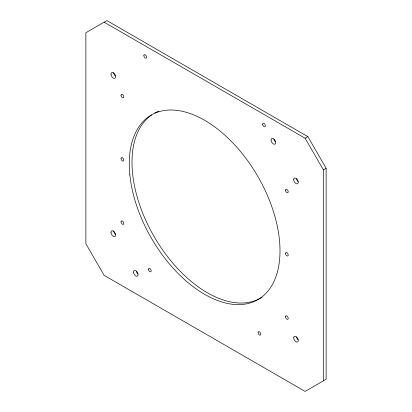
<?xml version="1.0" encoding="UTF-8"?>
<svg xmlns="http://www.w3.org/2000/svg" width="412" height="412" viewBox="0 0 412 412"><rect width="100%" height="100%" fill="white"/><g stroke="black" fill="none" stroke-linecap="round" stroke-linejoin="round"><path stroke-width="0.62" d="M104.138 22.181L305.122 138.221L307.862 136.64L326.134 168.287L326.134 379.267L305.122 391.4L104.138 275.36L85.866 243.713L85.866 32.733L106.878 20.6L307.862 136.64M323.394 380.853L323.394 169.868L326.134 168.287M305.122 138.221L323.394 169.868M137.938 273.954A3.229 1.864 60 0 1 136.321 271.158M275.515 141.944A3.229 1.864 60 0 1 273.898 139.148M298.139 181.568A3.229 1.864 60 0 1 296.522 178.772M298.139 339.807A3.229 1.864 60 0 1 296.522 337.011M115.422 76.081A3.229 1.864 60 0 1 113.727 72.553M115.422 234.315A3.229 1.864 60 0 1 113.727 230.792M262.022 297.222A106.59 61.537 60 0 1 156.024 239.805A106.59 61.537 60 0 1 151.673 114.948M154.897 112.965A106.59 61.537 60 0 1 158.929 111.096M133.503 272.013A3.229 1.864 60 0 0 136.928 276.277A3.229 1.864 60 0 0 136.928 271.709A3.229 1.864 60 0 0 133.503 272.013M271.081 140.003A3.229 1.864 60 0 0 274.505 144.267A3.229 1.864 60 0 0 274.505 139.699A3.229 1.864 60 0 0 271.081 140.003M293.704 179.627A3.229 1.864 60 0 0 297.129 183.886A3.229 1.864 60 0 0 297.129 179.318A3.229 1.864 60 0 0 293.704 179.627M293.704 337.866A3.229 1.864 60 0 0 297.129 342.125A3.229 1.864 60 0 0 297.129 337.557A3.229 1.864 60 0 0 293.704 337.866M110.988 74.134A3.229 1.864 60 0 0 114.412 78.398A3.229 1.864 60 0 0 114.412 73.83A3.229 1.864 60 0 0 110.988 74.134M110.988 232.373A3.229 1.864 60 0 0 114.412 236.637A3.229 1.864 60 0 0 114.412 232.069A3.229 1.864 60 0 0 110.988 232.373M129.832 174.827A106.59 61.537 60 0 0 250.048 302.995A106.59 61.537 60 0 0 234.006 144.133A106.59 61.537 60 0 0 129.832 174.827M121.035 221.826A1.936 1.118 60 0 0 123.095 224.38A1.936 1.118 60 0 0 123.095 221.641A1.936 1.118 60 0 0 121.035 221.826M285.48 316.766A1.936 1.118 60 0 0 287.535 319.321A1.936 1.118 60 0 0 287.535 316.581A1.936 1.118 60 0 0 285.48 316.766M285.48 253.473A1.936 1.118 60 0 0 287.535 256.027A1.936 1.118 60 0 0 287.535 253.287A1.936 1.118 60 0 0 285.48 253.473M258.072 332.587A1.936 1.118 60 0 0 260.132 335.147A1.936 1.118 60 0 0 260.132 332.407A1.936 1.118 60 0 0 258.072 332.587M285.48 190.174A1.936 1.118 60 0 0 287.535 192.734A1.936 1.118 60 0 0 287.535 189.994A1.936 1.118 60 0 0 285.48 190.174M148.444 269.293A1.936 1.118 60 0 0 150.498 271.853A1.936 1.118 60 0 0 150.498 269.113A1.936 1.118 60 0 0 148.444 269.293M121.035 158.527A1.936 1.118 60 0 0 123.095 161.087A1.936 1.118 60 0 0 123.095 158.347A1.936 1.118 60 0 0 121.035 158.527M121.035 95.234A1.936 1.118 60 0 0 123.095 97.793A1.936 1.118 60 0 0 123.095 95.054A1.936 1.118 60 0 0 121.035 95.234M143.876 55.677A1.936 1.118 60 0 0 145.93 58.231A1.936 1.118 60 0 0 145.93 55.491A1.936 1.118 60 0 0 143.876 55.677M262.64 124.244A1.936 1.118 60 0 0 264.7 126.803A1.936 1.118 60 0 0 264.7 124.058A1.936 1.118 60 0 0 262.64 124.244"/></g></svg>
